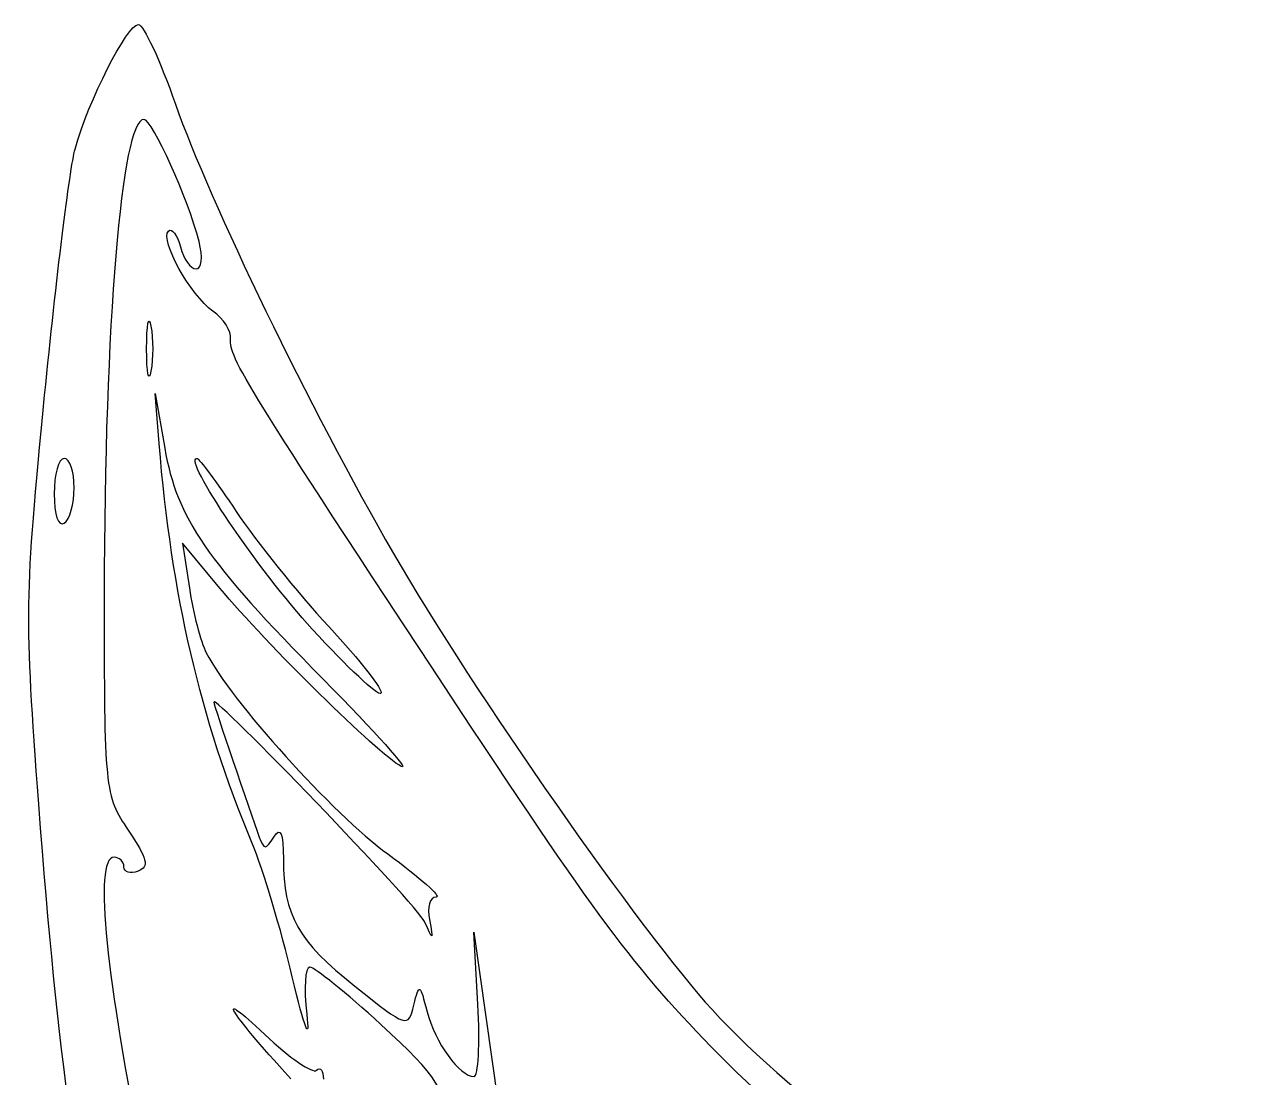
# Model space of a CAD drawing. Extents: x 0 to 45.7, y -0.3 to 36.
# Drawn here: x 2.03 to 10.5, y 28.7 to 35.97 of the extents above; entities that cross this region are included whole.
import ezdxf

# ---------------------------------------------------------------- set-up
doc = ezdxf.new("R2010")
doc.units = 0
doc.layers.add('Image', color=7, linetype='CONTINUOUS')

msp = doc.modelspace()

# ---------------------------------------------------------------- linework, layer by layer
at = {"layer": 'Image', "color": 7}
for points in [[(2.875937, 33.727349)], [(2.375276, 32.767732)], [(4.019173, 31.790534)]]:
    msp.add_lwpolyline(points, close=True, dxfattribs=at)
for points in [[(2.96198, 33.073343), (2.933585, 33.417556), (3.000392, 33.040108)], [(3.380994, 32.075105), (3.124183, 32.384906), (3.170798, 32.075105)], [(5.162265, 29.200913), (5.134598, 29.70003), (5.217846, 29.114858), (5.301082, 28.529688), (5.7376, 28.237103)]]:
    msp.add_lwpolyline(points, dxfattribs=at)
for points in [[(2.381538, 35.104778), (2.473682, 35.439734), (2.740563, 35.965319), (2.818515, 35.965319)], [(2.818515, 35.965319), (2.854109, 35.965319), (2.969529, 35.717483), (3.07506, 35.414566)], [(3.07506, 35.414566), (3.307593, 34.747082), (4.006007, 33.307862), (4.579752, 32.313899)], [(2.856173, 35.310778), (2.702627, 35.310778), (2.58444, 33.893079), (2.582937, 32.033102)], [(3.237721, 34.467446), (3.164368, 34.760118), (2.915233, 35.310778), (2.856173, 35.310778)], [(2.171726, 33.405432), (2.250667, 34.207542), (2.345089, 34.972246), (2.381538, 35.104778)], [(3.026951, 34.539677), (3.050155, 34.562881), (3.087049, 34.513563), (3.108898, 34.430018)], [(3.33345, 33.986911), (3.177817, 34.09592), (2.965713, 34.478439), (3.026951, 34.539677)], [(3.108898, 34.430018), (3.1307, 34.346473), (3.179341, 34.278128), (3.216899, 34.278128)], [(3.216899, 34.278128), (3.256988, 34.278128), (3.265579, 34.356281), (3.237721, 34.467446)], [(2.875937, 33.727349), (2.875937, 33.897741), (2.889352, 33.967451), (2.905785, 33.882252)], [(3.455241, 33.793421), (3.461327, 33.848666), (3.406499, 33.935746), (3.33345, 33.986911)], [(2.905785, 33.882252), (2.922136, 33.797062), (2.922136, 33.657644), (2.905785, 33.572456)], [(2.905785, 33.572456), (2.889434, 33.487263), (2.875937, 33.557031), (2.875937, 33.727349)], [(5.020644, 31.260832), (3.570182, 33.460786), (3.441557, 33.668868), (3.455241, 33.793421)], [(2.131496, 30.582841), (2.032915, 31.884466), (2.034759, 32.013922), (2.171726, 33.405432)], [(3.601911, 30.317175), (3.244876, 31.17852), (3.048568, 32.024029), (2.96198, 33.073343)], [(3.000392, 33.040108), (3.08611, 32.555896), (3.287564, 32.262332), (4.09519, 31.444694)], [(2.306426, 32.97021), (2.268556, 32.97021), (2.237578, 32.85995), (2.237578, 32.725187)], [(2.375276, 32.767732), (2.375276, 32.879096), (2.344301, 32.97021), (2.306426, 32.97021)], [(4.019173, 31.790534), (3.650753, 32.1915), (3.124638, 32.970073), (3.222103, 32.970073)], [(3.222103, 32.970073), (3.237872, 32.970073), (3.360533, 32.804721), (3.49473, 32.602619)], [(2.237578, 32.725187), (2.237578, 32.57937), (2.265391, 32.497394), (2.306426, 32.522722)], [(2.306426, 32.522722), (2.344293, 32.546164), (2.375276, 32.65638), (2.375276, 32.767732)], [(3.49473, 32.602619), (3.628909, 32.400524), (3.916332, 32.043309), (4.133431, 31.808809)], [(4.579752, 32.313899), (5.12711, 31.365623), (6.299447, 29.686994), (6.779386, 29.164298)], [(2.582937, 32.033102), (2.582143, 30.681403), (2.586218, 30.642824), (2.74831, 30.403294)], [(3.170798, 32.075105), (3.196383, 31.904723), (3.248977, 31.703356), (3.287564, 31.62763)], [(4.633118, 30.843427), (4.474188, 30.928485), (3.701185, 31.68887), (3.380994, 32.075105)], [(4.493233, 31.347523), (4.474024, 31.328314), (4.260706, 31.527667), (4.019173, 31.790534)], [(4.133431, 31.808809), (4.350535, 31.574316), (4.512439, 31.366737), (4.493233, 31.347523)], [(3.287564, 31.62763), (3.455111, 31.298757), (4.164024, 30.513096), (4.540435, 30.239114)], [(4.09519, 31.444694), (4.456379, 31.079039), (4.698436, 30.80847), (4.633118, 30.843427)], [(4.794282, 29.771928), (4.743363, 29.885106), (3.339163, 31.347644), (3.339163, 31.28751)], [(3.339163, 31.28751), (3.339163, 31.270232), (3.585361, 30.54046), (3.653401, 30.355989)], [(6.879417, 28.801892), (6.282035, 29.397603), (6.024303, 29.738556), (5.020644, 31.260832)], [(2.722455, 26.45322), (2.385319, 27.968831), (2.266698, 28.797746), (2.131496, 30.582841)], [(3.754872, 30.355989), (3.801248, 30.429297), (3.819253, 30.387149), (3.820012, 30.20365)], [(2.74831, 30.403294), (2.881314, 30.207288), (2.895167, 30.150402), (2.817155, 30.120464)], [(3.653401, 30.355989), (3.686268, 30.266771), (3.69847, 30.266771), (3.754872, 30.355989)], [(3.881578, 29.390215), (3.80568, 29.712055), (3.679833, 30.12919), (3.601911, 30.317175)], [(4.540435, 30.239114), (4.765731, 30.075128), (4.915779, 29.940952), (4.873885, 29.940952)], [(2.650655, 30.216373), (2.356313, 30.216373), (3.068044, 26.662514), (3.829469, 24.330252)], [(2.719499, 30.149698), (2.719499, 30.186412), (2.688487, 30.216373), (2.650655, 30.216373)], [(3.820012, 30.20365), (3.821864, 29.811478), (3.917255, 29.641533), (4.314051, 29.325604)], [(2.817155, 30.120464), (2.763447, 30.09988), (2.719499, 30.113056), (2.719499, 30.149698)], [(4.873885, 29.940952), (4.831924, 29.940952), (4.811152, 29.871401), (4.827659, 29.786057)], [(4.827659, 29.786057), (4.855872, 29.639956), (4.854012, 29.639154), (4.794282, 29.771928)], [(4.002477, 29.457925), (3.969791, 29.458719), (3.96025, 29.311901), (3.981311, 29.132048)], [(4.491799, 29.062073), (4.255375, 29.279164), (4.035177, 29.457295), (4.002477, 29.457925)], [(3.870524, 28.687517), (3.429905, 29.172061), (3.339552, 29.32566), (3.690948, 28.99281)], [(3.981311, 29.132048), (4.0047, 28.932281), (3.965938, 29.032736), (3.881578, 29.390215)], [(4.314051, 29.325604), (4.674711, 29.038438), (4.681257, 29.036337), (4.719799, 29.19478)], [(4.719799, 29.19478), (4.75715, 29.348279), (4.761455, 29.346149), (4.811707, 29.149275)], [(4.811707, 29.149275), (4.865307, 28.93937), (5.037352, 28.701802), (5.135762, 28.701802)], [(5.135762, 28.701802), (5.165575, 28.701802), (5.1775, 28.926397), (5.162265, 29.200913)], [(6.779386, 29.164298), (7.371768, 28.519144), (8.32712, 27.831422), (10.154517, 26.734676)], [(5.013611, 28.202662), (4.926688, 28.642049), (4.898261, 28.688851), (4.491799, 29.062073)], [(3.690948, 28.99281), (3.86174, 28.831036), (4.022821, 28.720024), (4.048917, 28.74612)], [(10.50282, 26.154584), (8.587172, 27.358997), (7.611579, 28.07178), (6.879417, 28.801892)], [(4.048917, 28.74612), (4.074979, 28.772182), (4.096352, 28.744268), (4.096352, 28.684303)]]:
    msp.add_open_spline(points, degree=3, dxfattribs=at)

doc.saveas('drawing.dxf')
